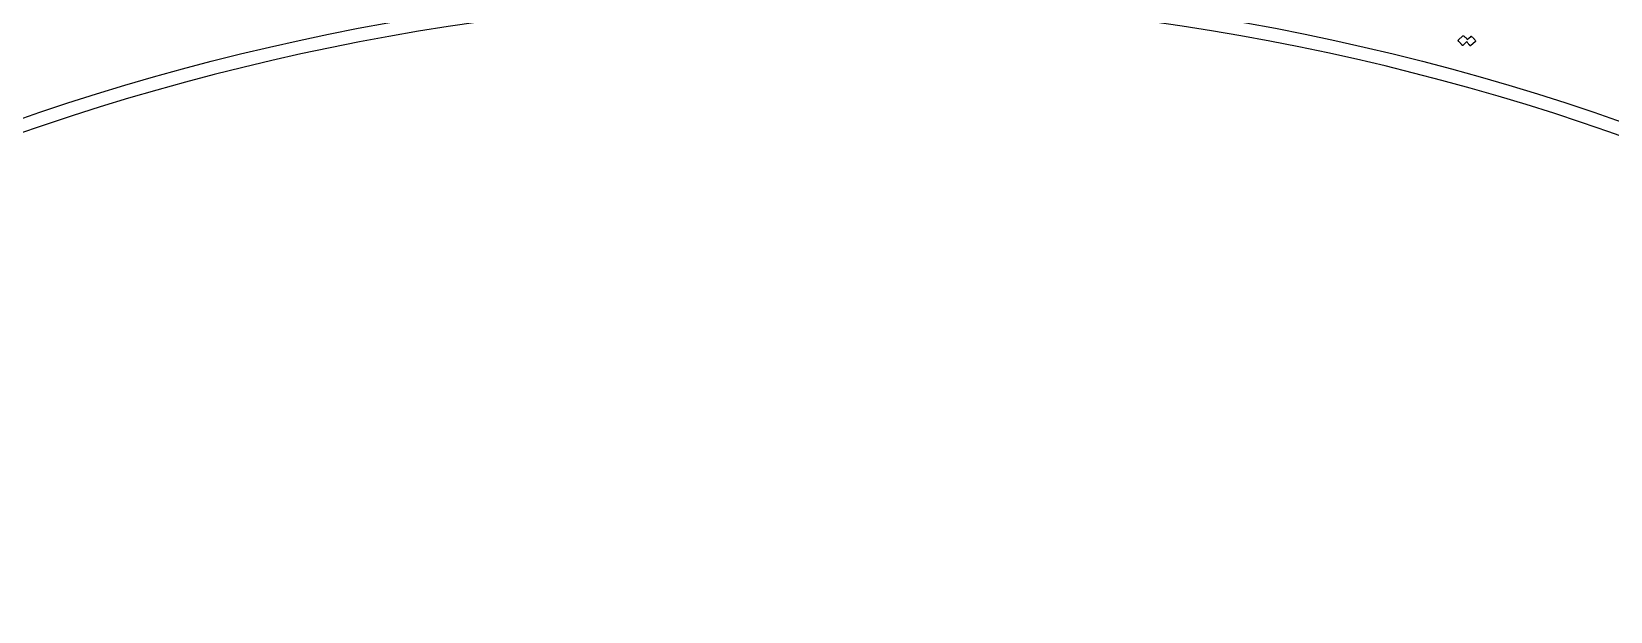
# Model space of a CAD drawing. Header units: millimetres. Extents: x -75 to 75, y -75 to 98.
# Drawn here: x -22.37 to 22.6, y 51.17 to 67.68 of the extents above; entities that cross this region are included whole.
import ezdxf

# ---------------------------------------------------------------- set-up
doc = ezdxf.new("R2010")
doc.units = ezdxf.units.MM
for name, color, linetype in [('CUT_INNER', 6, 'Continuous'), ('ENGRAVE', 7, 'Continuous'), ('TEXT', 5, 'Continuous')]:
    doc.layers.add(name, color=color, linetype=linetype)

msp = doc.modelspace()

# ---------------------------------------------------------------- linework, layer by layer
at = {"layer": 'CUT_INNER'}
for centre, radius, start, end in [((0.0001, -0.0002), 68.6249, 92.275813, 359.648624), ((0.0006, 0.0002), 68.6244, 359.648245, 87.724729)]:
    msp.add_arc(centre, radius, start, end, dxfattribs=at)
at = {"layer": 'ENGRAVE'}
for radius in [74.6175, 72.654, 69.0075]:
    msp.add_circle((0, 0), radius, dxfattribs=at)
at = {"layer": 'TEXT'}
msp.add_lwpolyline([(18.6222, 67.5432), (18.6254, 67.545), (18.6294, 67.5456), (18.634, 67.5448), (18.6394, 67.5428), (18.657, 67.5299), (18.6739, 67.5164), (18.6899, 67.5023), (18.705, 67.4877), (18.7194, 67.4722), (18.7331, 67.4559), (18.7462, 67.4387), (18.7586, 67.4205), (18.7605, 67.4155), (18.7607, 67.4107), (18.759, 67.4061), (18.7555, 67.4018), (18.617, 67.2748), (18.6138, 67.2735), (18.6099, 67.2746), (18.6054, 67.278), (18.6001, 67.2838), (18.5968, 67.2887), (18.5911, 67.2958), (18.583, 67.3051), (18.5726, 67.3164), (18.5597, 67.3301), (18.5443, 67.3463), (18.5263, 67.3649), (18.5057, 67.386), (18.3971, 67.2874), (18.3926, 67.2847), (18.3879, 67.285), (18.3829, 67.2884), (18.3777, 67.2949), (18.3732, 67.3005), (18.366, 67.309), (18.3561, 67.3204), (18.3435, 67.3347), (18.3279, 67.3519), (18.3092, 67.3723), (18.2872, 67.3956), (18.262, 67.422), (18.2597, 67.4259), (18.2592, 67.4293), (18.2604, 67.4322), (18.2633, 67.4347), (18.4016, 67.5558), (18.4048, 67.5577), (18.4087, 67.5582), (18.4133, 67.5575), (18.4187, 67.5555), (18.434, 67.5454), (18.4485, 67.5346), (18.4623, 67.523), (18.4754, 67.5107), (18.4877, 67.4977), (18.4994, 67.4842), (18.5103, 67.4703), (18.5206, 67.4558)], close=True, dxfattribs=at)

doc.saveas('drawing.dxf')
